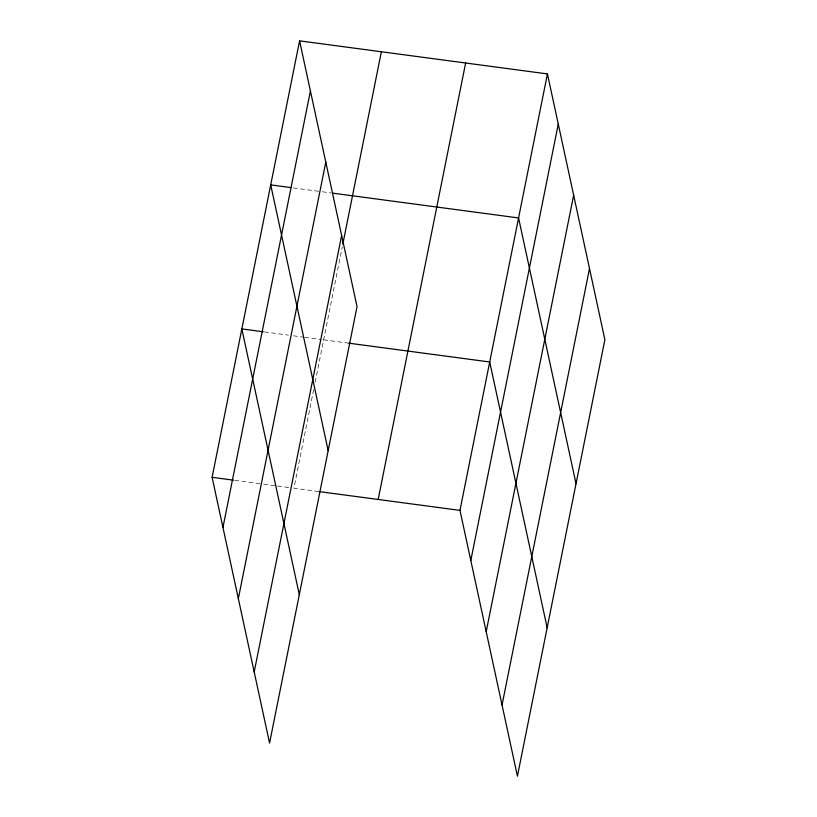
<?xml version="1.0" encoding="UTF-8"?>
<svg xmlns="http://www.w3.org/2000/svg" width="817" height="817" viewBox="0 0 817 817"><rect width="100%" height="100%" fill="white"/><g stroke="black" fill="none" stroke-linecap="round" stroke-linejoin="round"><path stroke-width="0.61" stroke-dasharray="4.08 3.06" d="M313.646 389.709L293.906 488.229L319.059 491.589M315.148 382.233L342.303 246.703M293.354 187.91L321.04 191.597M322.296 191.77L331.11 192.945M264.494 331.937L288.401 335.133M293.436 335.797L303.505 337.145M304.761 337.309L321.122 339.494M323.644 339.831L348.798 343.181M234.765 480.335L262.441 484.032M263.707 484.205L276.289 485.88M277.545 486.044L291.383 487.892"/><path stroke-width="1.23" d="M299.573 40.85L357.029 306.62L269.569 743.082L212.114 477.322L299.573 40.85L547.431 73.918L604.886 339.678L517.427 776.15L459.971 510.38L547.431 73.918M222.949 527.445L310.409 90.983M238.339 598.606L325.789 162.144M254.189 671.921L341.649 235.459M342.803 244.222L381.365 51.757M378.179 499.473L465.639 63.001M470.806 560.513L558.266 124.041M486.197 631.674L573.657 195.202M502.047 704.989L589.506 268.517M290.842 187.573L270.713 184.887L328.168 450.647M332.366 193.108L518.57 217.945L576.026 483.715M263.237 331.773L241.842 328.914L299.308 594.684M348.798 343.181L489.71 361.982L547.165 627.752M212.114 477.322L233.499 480.171M319.059 491.589L459.971 510.38"/></g></svg>
